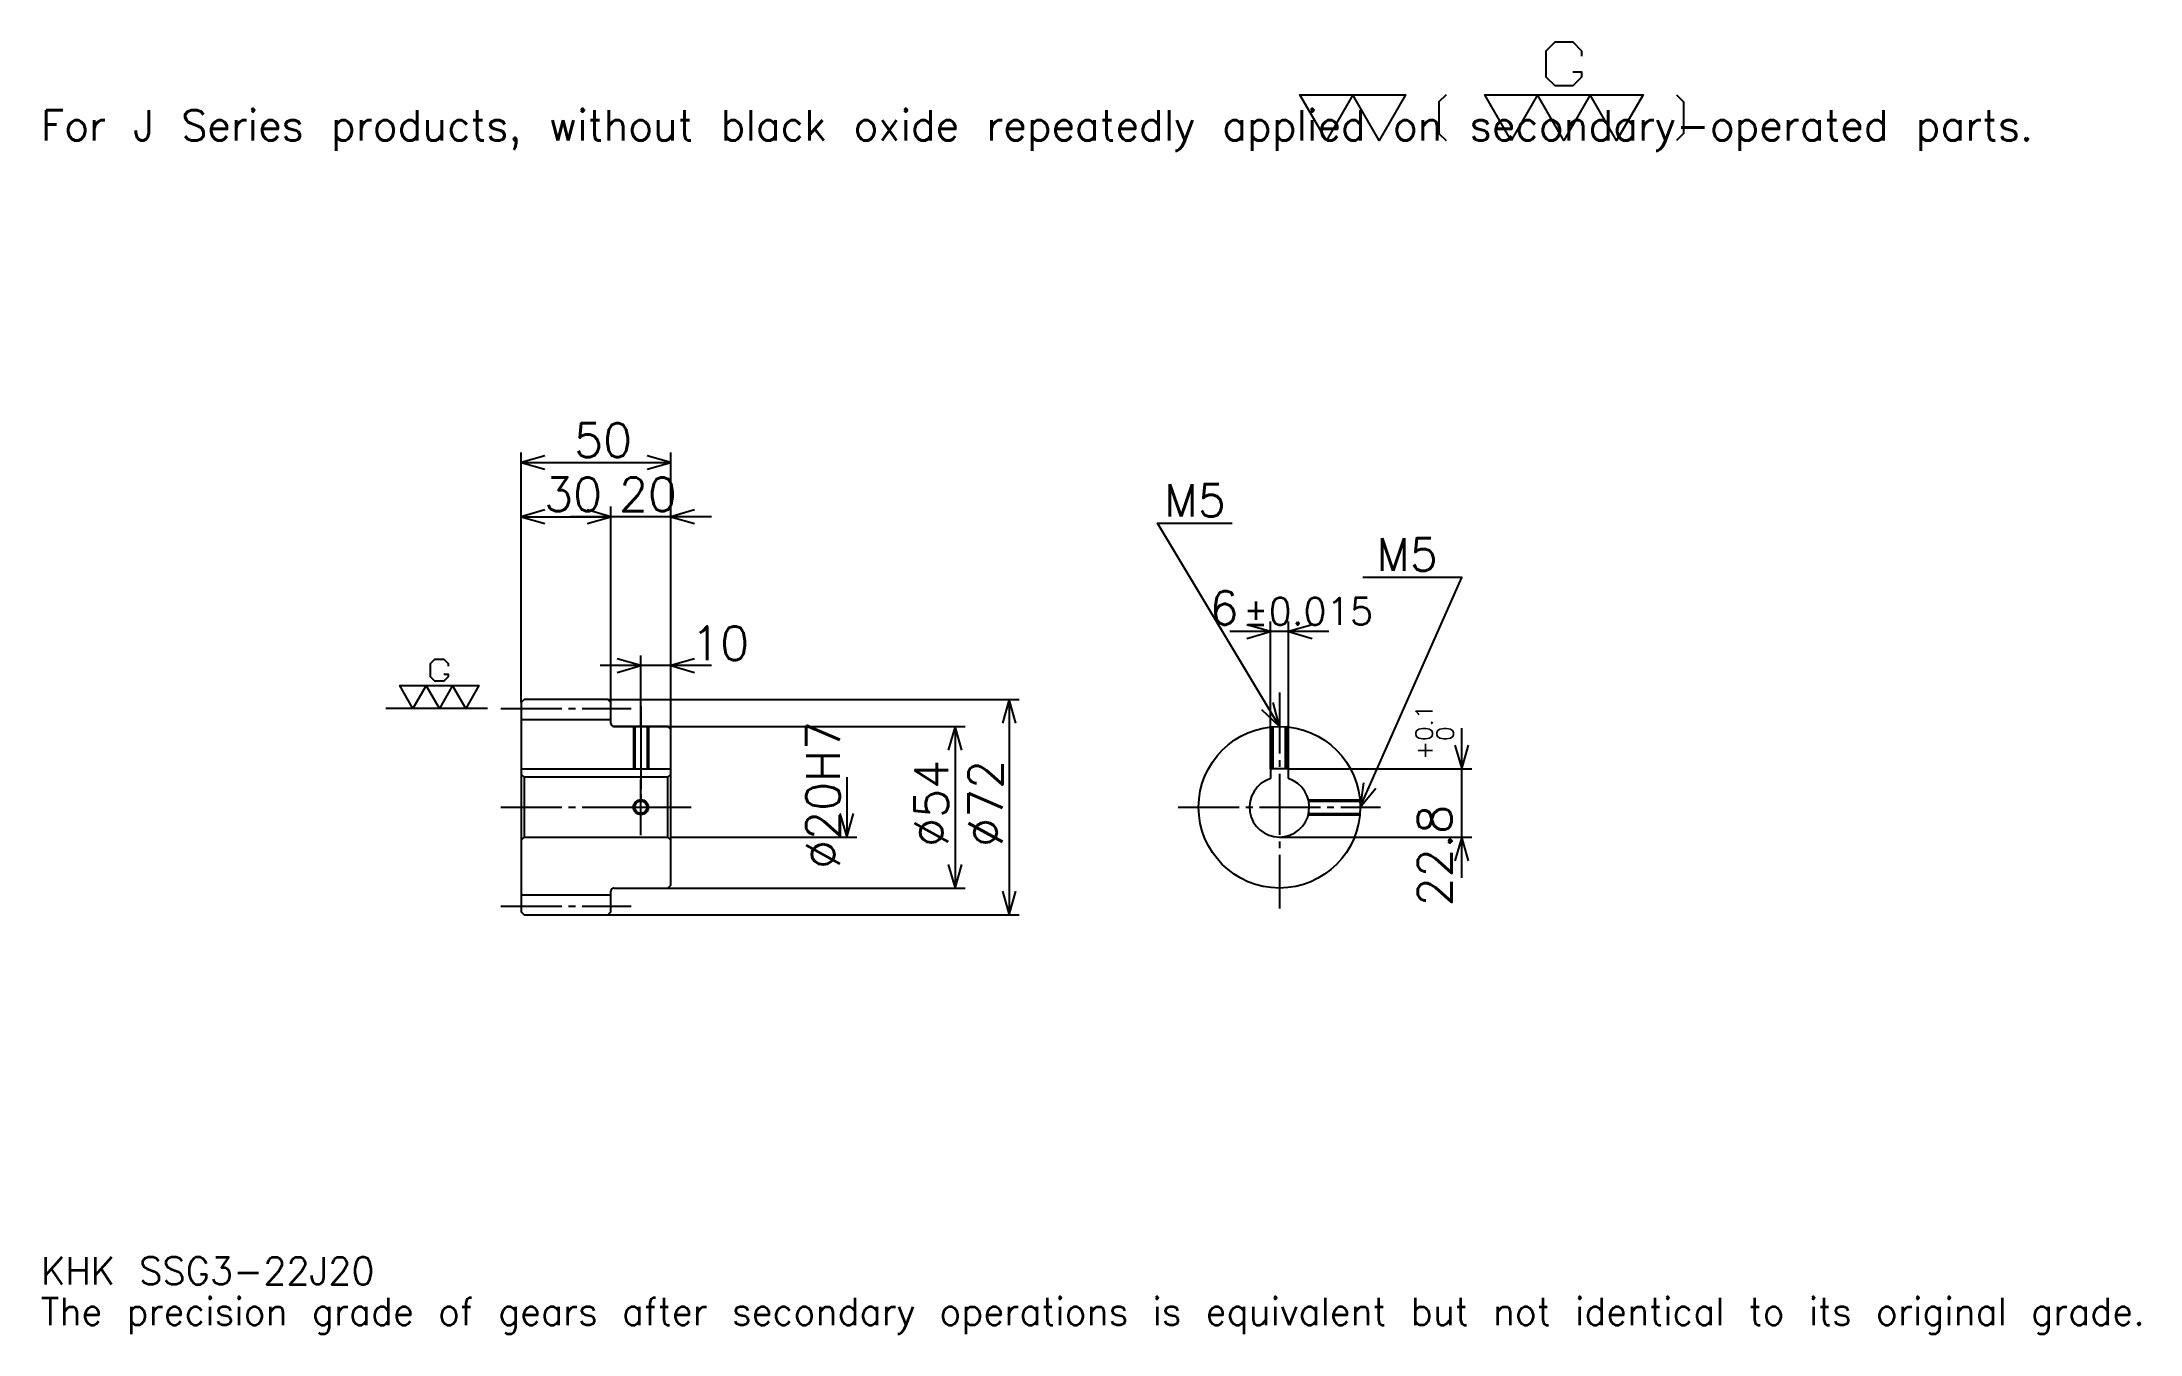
# Model space of a CAD drawing. Extents: x 23 to 724, y 8 to 440.
import ezdxf

# ---------------------------------------------------------------- set-up
doc = ezdxf.new("R2010")
doc.units = 0
doc.linetypes.add('DASHDOT', pattern=[27.130436, 20.347826, -2.26087, 2.26087, -2.26087])
doc.layers.get('0').update_dxf_attribs({"linetype": 'CONTINUOUS'})
doc.layers.add('DASHDOT', color=6, linetype='DASHDOT')
doc.styles.add('KANJI', font='TXT', dxfattribs={"bigfont": 'BIGFONT'})

msp = doc.modelspace()

# ---------------------------------------------------------------- linework, layer by layer
at = {"color": 5}
for p, q in [((183.130447, 220.260864), (183.130447, 302.782593)), ((233.130447, 220.260864), (233.130447, 302.782593)), ((183.130447, 299.391296), (233.130447, 299.391296)), ((183.130447, 281.304352), (213.130447, 281.304352)), ((246.695663, 281.304352), (199.565231, 281.304352)), ((213.130447, 220.260864), (213.130447, 284.695648)), ((433.478271, 197.060867), (433.478271, 246.304337)), ((439.478271, 197.060867), (439.478271, 246.304337)), ((453.043518, 242.91304), (419.913055, 242.91304)), ((246.695663, 231.565216), (209.565231, 231.565216)), ((223.130447, 220.260864), (223.130447, 234.956512)), ((183.130447, 219.260864), (183.130447, 220.260864)), ((212.130447, 220.260864), (233.130447, 220.260864)), ((213.130447, 219.260864), (213.130447, 220.260864)), ((223.130447, 211.260864), (223.130447, 220.260864)), ((223.130447, 211.260864), (223.130447, 220.260864)), ((233.130447, 220.260864), (349.565247, 220.260864)), ((233.130447, 210.260864), (233.130447, 220.260864)), ((346.17395, 220.260864), (346.17395, 148.260864)), ((214.130447, 211.260864), (233.130447, 211.260864)), ((233.130447, 211.260864), (331.478271, 211.260864)), ((328.086975, 211.260864), (328.086975, 157.260864)), ((497.391357, 160.695648), (497.391357, 210.626083)), ((439.478271, 197.060867), (500.782654, 197.060867)), ((291.913055, 194.260864), (291.913055, 174.260864)), ((233.130447, 174.260864), (295.304352, 174.260864)), ((436.478271, 174.260864), (500.782654, 174.260864)), ((214.130447, 157.260864), (233.130447, 157.260864)), ((233.130447, 157.260864), (331.478271, 157.260864)), ((212.130447, 148.260864), (233.130447, 148.260864)), ((233.130447, 148.260864), (349.565247, 148.260864))]:
    msp.add_line(p, q, dxfattribs=at)
at = {"color": 7}
msp.add_line((171.826096, 217.260864), (137.913055, 217.260864), dxfattribs=at)
at = {"color": 4}
for p, q in [((183.130447, 213.510864), (213.130447, 213.510864)), ((183.130447, 197.060867), (233.130447, 197.060867)), ((184.130447, 194.260864), (184.130447, 174.260864)), ((232.130447, 194.260864), (233.130447, 195.260864)), ((232.130447, 174.260864), (233.130447, 173.260864)), ((183.130447, 155.010864), (213.130447, 155.010864))]:
    msp.add_line(p, q, dxfattribs=at)
at = {"color": 7}
for points in [[(534.469604, 429.881714), (537.408691, 429.881714), (537.408691, 428.118256), (534.469604, 425.179138), (528.591309, 425.179138), (525.652161, 428.118256), (525.652161, 436.935638), (528.591309, 439.874786), (534.469604, 439.874786), (537.408691, 436.935638), (537.408691, 435.17218)], [(452.17392, 406.956512), (443.356537, 422.23999), (478.626099, 422.23999), (469.808716, 406.956512), (460.991302, 422.23999), (452.17392, 406.956512)], [(492.146088, 422.23999), (489.7948, 419.888672), (489.7948, 409.307831), (492.146088, 406.956512)], [(513.89563, 406.956512), (505.078278, 422.23999), (557.982605, 422.23999), (549.165222, 406.956512), (540.347839, 422.23999), (531.530457, 406.956512), (522.713074, 422.23999), (513.89563, 406.956512)], [(569.151306, 422.23999), (571.502625, 419.888672), (571.502625, 409.307831), (569.151306, 406.956512)], [(157.2435, 228.72348), (158.713058, 228.72348), (158.713058, 227.841736), (157.2435, 226.372162), (154.304367, 226.372162), (152.834793, 227.841736), (152.834793, 232.250427), (154.304367, 233.720001), (157.2435, 233.720001), (158.713058, 232.250427), (158.713058, 231.368683)], [(146.956543, 217.260864), (142.547836, 224.902603), (169.000015, 224.902603), (164.591324, 217.260864), (160.182617, 224.902603), (155.773926, 217.260864), (151.365234, 224.902603), (146.956543, 217.260864)]]:
    msp.add_lwpolyline(points, dxfattribs=at)
at = {"color": 5}
for points in [[(191.043488, 301.652161), (183.130447, 299.391296), (191.043488, 297.130432)], [(225.217407, 297.130432), (233.130447, 299.391296), (225.217407, 301.652161)], [(191.043488, 283.565216), (183.130447, 281.304352), (191.043488, 279.043457)], [(205.217407, 279.043457), (213.130447, 281.304352), (205.217407, 283.565216)], [(205.217407, 279.043457), (213.130447, 281.304352), (205.217407, 283.565216)], [(241.043488, 283.565216), (233.130447, 281.304352), (241.043488, 279.043457)], [(436.478271, 211.260864), (395.782623, 279.086945), (420.652191, 279.086945)], [(463.478271, 184.260864), (497.391296, 261), (464.382629, 261)], [(425.565247, 240.652161), (433.478271, 242.91304), (425.565247, 245.173904)], [(447.391357, 245.173904), (439.478271, 242.91304), (447.391357, 240.652161)], [(215.217407, 229.304352), (223.130447, 231.565216), (215.217407, 233.82608)], [(241.043488, 233.82608), (233.130447, 231.565216), (241.043488, 229.304352)], [(348.434814, 212.347824), (346.17395, 220.260864), (343.913086, 212.347824)], [(430.468384, 216.883026), (436.478271, 211.260864), (434.345703, 219.209442)], [(330.347839, 203.347824), (328.086975, 211.260864), (325.826111, 203.347824)], [(495.130493, 204.973907), (497.391357, 197.060867), (499.652222, 204.973907)], [(464.608887, 192.412521), (463.478271, 184.260864), (468.744812, 190.584763)], [(289.652191, 182.173904), (291.913055, 174.260864), (294.17392, 182.173904)], [(499.652222, 166.347824), (497.391357, 174.260864), (495.130493, 166.347824)], [(325.826111, 165.173904), (328.086975, 157.260864), (330.347839, 165.173904)], [(343.913086, 156.173904), (346.17395, 148.260864), (348.434814, 156.173904)]]:
    msp.add_lwpolyline(points, dxfattribs=at)
at = {"color": 4}
for points in [[(213.130447, 212.260864), (213.130447, 219.260864), (212.130447, 220.260864), (184.130447, 220.260864), (183.130447, 219.260864), (183.130447, 173.260864)], [(214.130447, 157.260864), (232.130447, 157.260864), (233.130447, 158.260864), (233.130447, 210.260864), (232.130447, 211.260864), (214.130447, 211.260864)], [(220.630447, 211.260864), (220.630447, 197.060867)], [(221.065445, 211.260864), (221.065445, 197.060867)], [(225.19545, 211.260864), (225.19545, 197.060867)], [(225.630447, 211.260864), (225.630447, 197.060867)], [(433.978271, 197.060867), (433.978271, 211.144867)], [(434.413269, 197.060867), (434.413269, 211.181778)], [(438.543274, 197.060867), (438.543274, 211.181778)], [(438.978271, 197.060867), (438.978271, 211.144867)], [(439.478271, 193.800262), (439.478271, 197.060867), (433.478271, 197.060867), (433.478271, 193.800262)], [(183.130447, 173.260864), (184.130447, 174.260864), (232.130447, 174.260864), (232.130447, 194.260864), (184.130447, 194.260864), (183.130447, 195.260864)], [(446.160706, 186.760864), (463.362305, 186.760864)], [(446.262756, 186.325867), (463.39917, 186.325867)], [(446.160706, 181.760864), (463.362305, 181.760864)], [(446.262756, 182.195862), (463.39917, 182.195862)], [(183.130447, 173.260864), (183.130447, 149.260864), (184.130447, 148.260864), (212.130447, 148.260864), (213.130447, 149.260864), (213.130447, 156.260864)]]:
    msp.add_lwpolyline(points, dxfattribs=at)
for centre, radius in [((436.478271, 184.260864), 27), ((223.130447, 184.260864), 2.065)]:
    msp.add_circle(centre, radius, dxfattribs=at)
at = {"color": 7}
msp.add_circle((223.130447, 184.260864), 2.5, dxfattribs=at)
at = {"color": 4}
for centre, radius, start, end in [((214.130447, 212.260864), 1, 180, 270), ((436.478271, 184.260864), 10, 107.457602748, 72.54231365), ((214.130447, 156.260864), 1, 90, 180)]:
    msp.add_arc(centre, radius, start, end, dxfattribs=at)
at = {"layer": 'DASHDOT', "color": 7}
for p, q in [((436.478271, 222.565216), (436.478271, 150.478256)), ((176.347839, 217.260864), (219.913055, 217.260864)), ((223.130447, 211.260864), (223.130447, 184.260864)), ((176.347839, 184.260864), (239.913055, 184.260864)), ((402.695679, 184.260864), (470.260864, 184.260864)), ((176.347839, 151.260864), (219.913055, 151.260864))]:
    msp.add_line(p, q, dxfattribs=at)
for points in [[(223.130447, 218.043472), (223.130447, 190.278259)], [(223.130447, 174.978256), (223.130447, 193.543472)], [(213.847839, 184.260864), (232.413055, 184.260864)]]:
    msp.add_lwpolyline(points, dxfattribs=at)

# ---------------------------------------------------------------- texts
at = {"color": 7, "style": 'KANJI'}
for s, height, p in [('For J Series products, without black oxide repeatedly applied on secondary-operated parts.', 10.173913, (22.608696, 406.956512)), ('50', 11.304348, (200.782623, 301.199982)), ('30', 11.304348, (190.782623, 283.113037)), ('20', 11.304348, (215.782623, 283.113037)), ('M5', 10.852174, (398.043488, 281.347839)), ('M5', 10.852174, (468.904358, 263.260864)), ('6', 11.304348, (413.14386, 245.173904)), ('%%p0.015', 9.043478, (424.333801, 245.173904)), ('10', 11.304348, (239.913055, 233.373901)), ('KHK SSG3-22J20', 9.043478, (22.608696, 24.869566)), ('The precision grade of gears after secondary operations is equivalent but not identical to its original grade.', 9.043478, (22.608696, 11.304348))]:
    msp.add_text(s, height=height, dxfattribs=at).set_placement(p)
for s, height, p in [('%%c20H7', 11.304348, (289.652191, 163.630432)), ('0.1', 5.652174, (487.669617, 206.408249)), ('0', 5.652174, (494.678284, 206.408249)), ('+', 5.652174, (487.669617, 200.077805)), ('%%c54', 11.304348, (325.826111, 170.978256)), ('%%c72', 11.304348, (343.913086, 170.978256)), ('22.8', 11.304348, (494.000061, 151.148117))]:
    msp.add_text(s, height=height, rotation=90, dxfattribs=at).set_placement(p)

doc.saveas('drawing.dxf')
